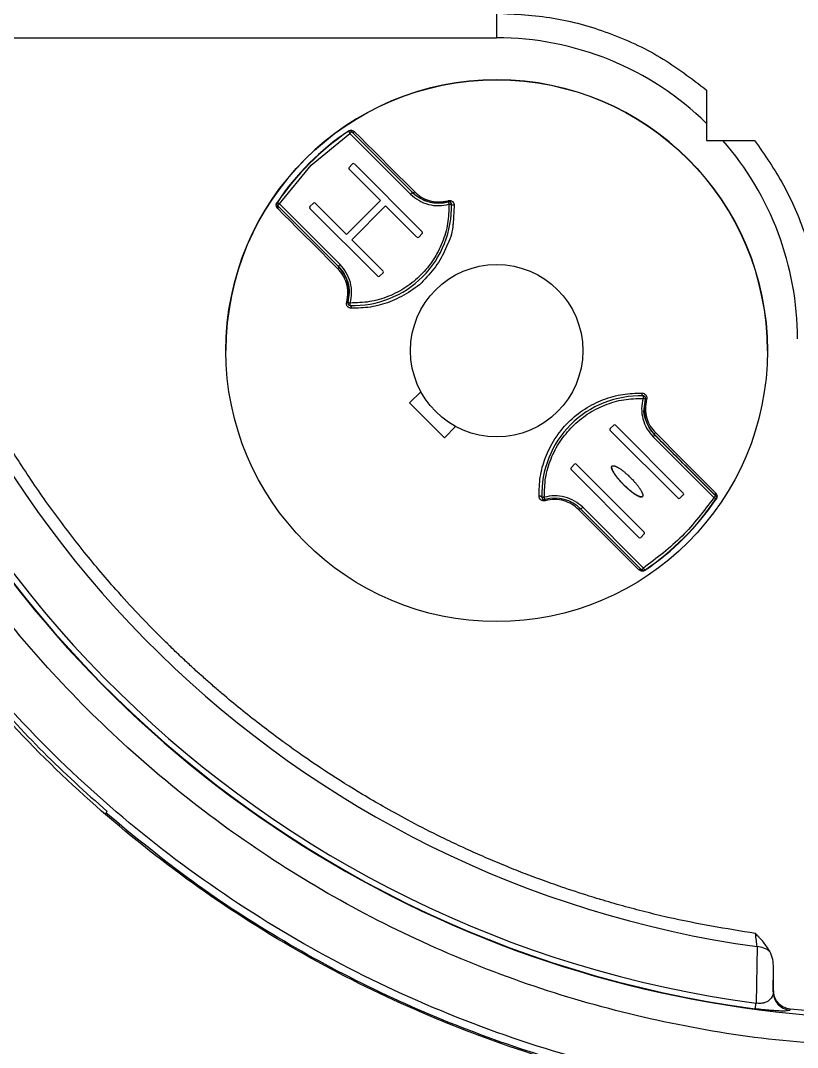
# Model space of a CAD drawing. Header units: millimetres. Extents: x 2379 to 4059, y 879 to 2067.
# Drawn here: x 2775.9 to 2839, y 1692 to 1775.4 of the extents above; entities that cross this region are included whole.
import ezdxf

# ---------------------------------------------------------------- set-up
doc = ezdxf.new("R2010")
doc.units = ezdxf.units.MM

msp = doc.modelspace()

# ---------------------------------------------------------------- linework, layer by layer
at = {"color": 7, "linetype": 'Continuous', "lineweight": 25}
for p, q in [((2814.539, 1776.001), (2814.539, 1774.001)), ((2764.048, 1774.001), (2814.539, 1774.001)), ((2831.621, 1769.75), (2831.621, 1765.664)), ((2799.502, 1763.647), (2802.64, 1766.236)), ((2802.528, 1766.402), (2802.515, 1766.422)), ((2802.528, 1766.402), (2802.528, 1766.402)), ((2802.64, 1766.236), (2807.573, 1761.304)), ((2802.782, 1766.378), (2807.714, 1761.445)), ((2802.782, 1766.378), (2802.782, 1766.378)), ((2831.621, 1765.664), (2835.521, 1765.664)), ((2796.913, 1760.509), (2799.502, 1763.647)), ((2802.577, 1763.47), (2802.86, 1763.753)), ((2805.123, 1760.783), (2802.577, 1763.329)), ((2802.577, 1763.329), (2802.577, 1763.329)), ((2805.123, 1760.783), (2802.577, 1763.329)), ((2803.002, 1763.753), (2808.517, 1758.238)), ((2802.365, 1758.026), (2805.123, 1760.783)), ((2805.123, 1760.783), (2805.123, 1760.783)), ((2807.714, 1761.445), (2807.714, 1761.445)), ((2796.775, 1760.132), (2796.676, 1760.31)), ((2796.713, 1760.509), (2796.713, 1760.509)), ((2796.747, 1760.621), (2796.727, 1760.634)), ((2796.747, 1760.621), (2796.747, 1760.621)), ((2801.704, 1755.435), (2796.771, 1760.367)), ((2801.845, 1755.576), (2796.913, 1760.509)), ((2799.395, 1760.289), (2799.678, 1760.571)), ((2804.911, 1754.632), (2799.395, 1760.147)), ((2799.395, 1760.147), (2799.395, 1760.147)), ((2804.911, 1754.632), (2799.395, 1760.147)), ((2799.82, 1760.571), (2802.365, 1758.026)), ((2805.547, 1760.359), (2802.79, 1757.601)), ((2805.547, 1760.359), (2802.79, 1757.601)), ((2808.093, 1757.814), (2805.547, 1760.359)), ((2805.547, 1760.359), (2805.547, 1760.359)), ((2808.093, 1757.814), (2805.547, 1760.359)), ((2810.896, 1760.245), (2810.896, 1760.245)), ((2811.12, 1760.399), (2811.02, 1758.888)), ((2802.79, 1757.601), (2805.335, 1755.056)), ((2802.79, 1757.601), (2802.79, 1757.601)), ((2808.093, 1757.814), (2808.093, 1757.814)), ((2808.517, 1758.096), (2808.234, 1757.814)), ((2808.517, 1758.096), (2808.234, 1757.814)), ((2808.234, 1757.814), (2808.234, 1757.814)), ((2808.517, 1758.096), (2808.517, 1758.096)), ((2805.335, 1754.914), (2805.052, 1754.632)), ((2805.335, 1754.914), (2805.052, 1754.632)), ((2805.335, 1754.914), (2805.335, 1754.914)), ((2804.911, 1754.632), (2804.911, 1754.632)), ((2805.052, 1754.632), (2805.052, 1754.632)), ((2802.581, 1753.31), (2802.473, 1752.51)), ((2802.466, 1752.457), (2802.466, 1752.457)), ((2802.66, 1752.257), (2802.666, 1752.457)), ((2792.563, 1748.609), (2792.563, 1748.609)), ((2836.563, 1748.562), (2836.563, 1748.562)), ((2807.492, 1744.343), (2808.405, 1745.257)), ((2808.405, 1745.257), (2808.405, 1745.257)), ((2826.466, 1744.915), (2826.46, 1744.715)), ((2807.492, 1744.343), (2810.32, 1741.515)), ((2826.545, 1743.861), (2826.653, 1744.662)), ((2826.66, 1744.715), (2826.66, 1744.715)), ((2811.234, 1742.428), (2810.32, 1741.515)), ((2810.32, 1741.515), (2811.234, 1742.428)), ((2811.234, 1742.428), (2811.234, 1742.428)), ((2823.791, 1742.257), (2824.074, 1742.54)), ((2824.215, 1742.54), (2829.73, 1737.025)), ((2810.32, 1741.515), (2810.32, 1741.515)), ((2829.306, 1736.6), (2823.791, 1742.116)), ((2823.791, 1742.116), (2823.791, 1742.116)), ((2829.306, 1736.6), (2823.791, 1742.116)), ((2827.281, 1741.596), (2832.213, 1736.663)), ((2827.422, 1741.737), (2832.355, 1736.804)), ((2827.422, 1741.737), (2827.422, 1741.737)), ((2820.609, 1739.075), (2820.892, 1739.358)), ((2821.033, 1739.358), (2826.548, 1733.843)), ((2826.124, 1733.418), (2820.609, 1738.934)), ((2820.609, 1738.934), (2820.609, 1738.934)), ((2826.124, 1733.418), (2820.609, 1738.934)), ((2818.23, 1736.927), (2818.23, 1736.927)), ((2829.306, 1736.6), (2829.306, 1736.6)), ((2829.73, 1736.883), (2829.448, 1736.6)), ((2829.73, 1736.883), (2829.448, 1736.6)), ((2829.448, 1736.6), (2829.448, 1736.6)), ((2829.73, 1736.883), (2829.73, 1736.883)), ((2832.351, 1737.04), (2832.457, 1736.849)), ((2832.355, 1736.805), (2832.355, 1736.804)), ((2832.399, 1736.538), (2832.379, 1736.551)), ((2832.413, 1736.663), (2832.413, 1736.663)), ((2826.344, 1730.794), (2821.412, 1735.727)), ((2826.486, 1730.935), (2821.553, 1735.868)), ((2826.124, 1733.418), (2826.124, 1733.418)), ((2826.548, 1733.701), (2826.266, 1733.418)), ((2826.548, 1733.701), (2826.266, 1733.418)), ((2826.266, 1733.418), (2826.266, 1733.418)), ((2826.548, 1733.701), (2826.548, 1733.701)), ((2826.287, 1730.699), (2826.109, 1730.798)), ((2826.598, 1730.77), (2826.611, 1730.75)), ((2782.921, 1711.154), (2782.809, 1711.043)), ((2835.716, 1700.188), (2835.635, 1695.601)), ((2837.031, 1696.51), (2837.063, 1698.475)), ((2837.063, 1696.605), (2837.063, 1698.475)), ((2838.412, 1695.112), (2838.38, 1695.02)), ((2840.855, 1694.898), (2838.412, 1695.112))]:
    msp.add_line(p, q, dxfattribs=at)
at = {"color": 7, "linetype": 'Continuous', "lineweight": 25, "flags": 128}
for points in [[(2802.528, 1766.402), (2802.53, 1766.399), (2802.537, 1766.389), (2802.547, 1766.374), (2802.561, 1766.353), (2802.578, 1766.328), (2802.597, 1766.3), (2802.618, 1766.269), (2802.64, 1766.236)], [(2802.782, 1766.378), (2802.779, 1766.375), (2802.771, 1766.367), (2802.758, 1766.354), (2802.74, 1766.336), (2802.719, 1766.315), (2802.694, 1766.29), (2802.668, 1766.264), (2802.64, 1766.236)], [(2803.017, 1766.374), (2803.499, 1765.892), (2804.022, 1765.369), (2804.583, 1764.808), (2805.181, 1764.21), (2805.815, 1763.576), (2806.482, 1762.909), (2807.181, 1762.21), (2807.91, 1761.481)], [(2807.714, 1761.445), (2807.73, 1761.433), (2807.75, 1761.426), (2807.773, 1761.424), (2807.799, 1761.426), (2807.826, 1761.433), (2807.854, 1761.445), (2807.882, 1761.461), (2807.91, 1761.481)], [(2807.714, 1761.445), (2807.711, 1761.442), (2807.703, 1761.434), (2807.69, 1761.421), (2807.673, 1761.404), (2807.651, 1761.382), (2807.627, 1761.358), (2807.6, 1761.331), (2807.573, 1761.304)], [(2810.639, 1760.676), (2810.64, 1760.672), (2810.643, 1760.661), (2810.648, 1760.643), (2810.654, 1760.62), (2810.663, 1760.59), (2810.672, 1760.557), (2810.682, 1760.521), (2810.692, 1760.483)], [(2796.747, 1760.621), (2796.75, 1760.619), (2796.759, 1760.612), (2796.775, 1760.602), (2796.795, 1760.588), (2796.82, 1760.571), (2796.849, 1760.552), (2796.88, 1760.531), (2796.913, 1760.509)], [(2796.771, 1760.367), (2796.774, 1760.37), (2796.782, 1760.378), (2796.795, 1760.391), (2796.813, 1760.409), (2796.834, 1760.43), (2796.858, 1760.455), (2796.885, 1760.481), (2796.913, 1760.509)], [(2801.668, 1755.239), (2800.939, 1755.968), (2800.24, 1756.667), (2799.573, 1757.334), (2798.939, 1757.968), (2798.341, 1758.566), (2797.78, 1759.127), (2797.257, 1759.649), (2796.775, 1760.132)], [(2810.692, 1760.483), (2810.731, 1760.484), (2810.769, 1760.486), (2810.803, 1760.487), (2810.834, 1760.487), (2810.858, 1760.488), (2810.877, 1760.489), (2810.888, 1760.489), (2810.892, 1760.489)], [(2811.12, 1760.399), (2811.078, 1760.397), (2811.036, 1760.4), (2810.997, 1760.407), (2810.962, 1760.418), (2810.933, 1760.432), (2810.911, 1760.449), (2810.897, 1760.469), (2810.892, 1760.489)], [(2801.704, 1755.435), (2801.716, 1755.419), (2801.723, 1755.399), (2801.725, 1755.376), (2801.723, 1755.35), (2801.716, 1755.323), (2801.704, 1755.295), (2801.688, 1755.266), (2801.668, 1755.239)], [(2801.704, 1755.435), (2801.706, 1755.437), (2801.714, 1755.445), (2801.728, 1755.459), (2801.745, 1755.476), (2801.767, 1755.498), (2801.791, 1755.522), (2801.818, 1755.549), (2801.845, 1755.576)], [(2802.473, 1752.51), (2802.477, 1752.509), (2802.488, 1752.506), (2802.505, 1752.501), (2802.529, 1752.494), (2802.558, 1752.486), (2802.592, 1752.477), (2802.628, 1752.467), (2802.666, 1752.457)], [(2802.66, 1752.257), (2802.68, 1752.252), (2802.699, 1752.238), (2802.717, 1752.216), (2802.731, 1752.187), (2802.742, 1752.152), (2802.749, 1752.113), (2802.752, 1752.071), (2802.75, 1752.029)], [(2826.466, 1744.915), (2826.446, 1744.92), (2826.426, 1744.934), (2826.409, 1744.956), (2826.395, 1744.985), (2826.384, 1745.02), (2826.377, 1745.059), (2826.374, 1745.101), (2826.376, 1745.143)], [(2810.32, 1741.515), (2809.967, 1741.868), (2809.614, 1742.221), (2809.26, 1742.575), (2808.906, 1742.929), (2808.552, 1743.283), (2808.198, 1743.637), (2807.845, 1743.99), (2807.492, 1744.343)], [(2826.653, 1744.662), (2826.649, 1744.663), (2826.638, 1744.666), (2826.621, 1744.671), (2826.597, 1744.677), (2826.567, 1744.685), (2826.534, 1744.695), (2826.498, 1744.705), (2826.46, 1744.715)], [(2827.422, 1741.737), (2827.419, 1741.734), (2827.411, 1741.726), (2827.398, 1741.713), (2827.381, 1741.696), (2827.359, 1741.674), (2827.335, 1741.65), (2827.308, 1741.623), (2827.281, 1741.596)], [(2827.422, 1741.737), (2827.41, 1741.753), (2827.403, 1741.773), (2827.401, 1741.796), (2827.403, 1741.822), (2827.41, 1741.849), (2827.422, 1741.877), (2827.438, 1741.905), (2827.458, 1741.933)], [(2827.458, 1741.933), (2828.187, 1741.204), (2828.886, 1740.505), (2829.553, 1739.838), (2830.187, 1739.204), (2830.785, 1738.606), (2831.346, 1738.045), (2831.869, 1737.522), (2832.351, 1737.04)], [(2818.234, 1736.683), (2818.229, 1736.703), (2818.215, 1736.722), (2818.193, 1736.74), (2818.164, 1736.754), (2818.129, 1736.765), (2818.09, 1736.772), (2818.048, 1736.775), (2818.006, 1736.773)], [(2818.234, 1736.683), (2818.238, 1736.683), (2818.249, 1736.683), (2818.267, 1736.684), (2818.292, 1736.684), (2818.323, 1736.685), (2818.357, 1736.686), (2818.395, 1736.687), (2818.434, 1736.689)], [(2818.487, 1736.496), (2818.486, 1736.5), (2818.483, 1736.51), (2818.478, 1736.528), (2818.471, 1736.552), (2818.463, 1736.581), (2818.454, 1736.615), (2818.444, 1736.651), (2818.434, 1736.689)], [(2832.355, 1736.804), (2832.352, 1736.802), (2832.344, 1736.794), (2832.331, 1736.781), (2832.313, 1736.763), (2832.292, 1736.742), (2832.267, 1736.717), (2832.241, 1736.691), (2832.213, 1736.663)], [(2832.213, 1736.663), (2832.246, 1736.641), (2832.277, 1736.62), (2832.305, 1736.601), (2832.331, 1736.584), (2832.351, 1736.57), (2832.366, 1736.56), (2832.376, 1736.553), (2832.379, 1736.551)], [(2821.412, 1735.727), (2821.396, 1735.739), (2821.376, 1735.746), (2821.353, 1735.748), (2821.327, 1735.746), (2821.3, 1735.739), (2821.272, 1735.727), (2821.243, 1735.71), (2821.216, 1735.691)], [(2826.109, 1730.798), (2825.626, 1731.28), (2825.104, 1731.803), (2824.543, 1732.364), (2823.945, 1732.962), (2823.311, 1733.596), (2822.644, 1734.263), (2821.945, 1734.962), (2821.216, 1735.691)], [(2821.412, 1735.727), (2821.414, 1735.729), (2821.423, 1735.737), (2821.436, 1735.751), (2821.453, 1735.768), (2821.475, 1735.79), (2821.499, 1735.814), (2821.526, 1735.841), (2821.553, 1735.868)], [(2826.344, 1730.794), (2826.347, 1730.797), (2826.355, 1730.805), (2826.368, 1730.818), (2826.386, 1730.835), (2826.407, 1730.857), (2826.432, 1730.881), (2826.458, 1730.908), (2826.486, 1730.935)], [(2826.598, 1730.77), (2826.596, 1730.773), (2826.589, 1730.782), (2826.579, 1730.798), (2826.565, 1730.818), (2826.548, 1730.843), (2826.529, 1730.872), (2826.508, 1730.903), (2826.486, 1730.935)], [(2837.063, 1696.605), (2837.045, 1696.552), (2837.031, 1696.51)], [(2835.574, 1695.139), (2835.576, 1695.153), (2835.579, 1695.181), (2835.585, 1695.221), (2835.592, 1695.274), (2835.6, 1695.339), (2835.61, 1695.416), (2835.622, 1695.503), (2835.635, 1695.601)]]:
    msp.add_lwpolyline(points, dxfattribs=at)
at = {"color": 7, "linetype": 'Continuous', "lineweight": 25}
for radius in [22, 7]:
    msp.add_circle((2814.563, 1748.586), radius, dxfattribs=at)
for centre, radius, start, end in [((2847.563, 1785.791), 91.48, 295.79271, 180), ((2847.563, 1785.791), 91.48, 180, 290.22656), ((2814.539, 1749.538), 24.464, 45.7131, 90), ((2847.563, 1785.791), 91.441, 188.79238, 262.46584), ((2847.563, 1785.791), 90.976, 188.79238, 262.46584), ((2847.563, 1785.791), 86.42, 189.2043, 262.12076), ((2814.563, 1748.586), 22, 359.93876, 179.93876), ((2814.563, 1748.586), 21.524, 124.039, 145.96101), ((2814.563, 1748.586), 21.5, 124.039, 145.96101), ((2814.563, 1748.586), 21.5, 124.039, 145.96101), ((2802.64, 1766.236), 0.2, 45, 124.039), ((2802.902, 1766.514), 0.182, 228.62275, 309.53632), ((2814.539, 1749.538), 24.464, 0, 41.23805), ((2802.648, 1763.4), 0.1, 135, 225), ((2802.648, 1763.4), 0.1, 179.93876, 225), ((2802.931, 1763.683), 0.1, 45, 135), ((2809.835, 1763.566), 3, 225, 285.53097), ((2809.958, 1760.569), 0.689, 8.91012, 16.87572), ((2810.692, 1760.483), 0.2, 45, 105.53097), ((2796.913, 1760.509), 0.2, 145.96101, 225), ((2796.634, 1760.247), 0.182, 320.52206, 40.08436), ((2799.466, 1760.218), 0.1, 135, 225), ((2799.466, 1760.218), 0.1, 179.93876, 225), ((2799.749, 1760.501), 0.1, 45, 135), ((2802.896, 1760.253), 8, 268.3094, 1.69061), ((2810.692, 1760.483), 0.2, 1.69061, 45), ((2808.446, 1758.167), 0.1, 315, 45), ((2808.446, 1758.167), 0.1, 315, 359.93876), ((2808.164, 1757.884), 0.1, 225, 315), ((2808.164, 1757.884), 0.1, 225, 315), ((2799.582, 1753.313), 3, 344.46904, 45), ((2805.264, 1754.985), 0.1, 315, 45), ((2805.264, 1754.985), 0.1, 315, 359.93876), ((2804.982, 1754.702), 0.1, 225, 315), ((2804.982, 1754.702), 0.1, 225, 315), ((2802.58, 1753.191), 0.689, 253.12457, 261.08826), ((2802.666, 1752.457), 0.2, 164.46904, 225), ((2802.666, 1752.457), 0.2, 225, 268.3094), ((2826.23, 1736.919), 8, 88.3094, 181.69061), ((2826.46, 1744.715), 0.2, 45, 88.3094), ((2826.46, 1744.715), 0.2, 344.46904, 45), ((2829.543, 1743.858), 3, 164.46904, 225), ((2826.546, 1743.982), 0.688, 73.124, 81.09101), ((2824.144, 1742.469), 0.1, 45, 135), ((2823.861, 1742.187), 0.1, 135, 225), ((2823.861, 1742.187), 0.1, 179.93876, 225), ((2820.679, 1739.005), 0.1, 135, 225), ((2820.679, 1739.005), 0.1, 179.93876, 225), ((2820.962, 1739.287), 0.1, 45, 135), ((2818.434, 1736.689), 0.2, 181.69061, 225), ((2818.434, 1736.689), 0.2, 225, 285.53097), ((2819.29, 1733.605), 3, 45, 105.53097), ((2819.167, 1736.602), 0.689, 188.91062, 196.87572), ((2814.563, 1748.586), 21.5, 304.039, 325.96101), ((2814.563, 1748.586), 21.524, 304.039, 325.96101), ((2829.377, 1736.671), 0.1, 225, 315), ((2829.377, 1736.671), 0.1, 225, 315), ((2829.66, 1736.954), 0.1, 315, 45), ((2829.66, 1736.954), 0.1, 315, 359.93876), ((2832.491, 1736.925), 0.182, 140.46383, 221.37738), ((2832.213, 1736.663), 0.2, 325.96101, 45), ((2826.195, 1733.489), 0.1, 225, 315), ((2826.195, 1733.489), 0.1, 225, 315), ((2826.478, 1733.772), 0.1, 315, 45), ((2826.478, 1733.772), 0.1, 315, 359.93876), ((2826.224, 1730.657), 0.182, 49.91552, 129.47781), ((2826.486, 1730.935), 0.2, 225, 304.039), ((2835.633, 1698.418), 1.772, 50.3646, 87.29391), ((2838.531, 1696.513), 1.5, 180.08872, 264.21159)]:
    msp.add_arc(centre, radius, start, end, dxfattribs=at)
for points in [[(2847.563, 1692.052), (2844.496, 1692.139), (2838.36, 1692.313), (2829.246, 1693.716), (2820.308, 1695.941), (2811.633, 1699.049), (2803.303, 1702.987), (2795.4, 1707.724), (2787.999, 1713.213), (2781.172, 1719.401), (2774.985, 1726.228), (2769.496, 1733.629), (2764.759, 1741.532), (2760.82, 1749.861), (2757.712, 1758.537), (2755.487, 1767.475), (2754.084, 1776.589), (2753.91, 1782.724), (2753.823, 1785.792)], [(2814.539, 1776.001), (2816.087, 1775.924), (2819.182, 1775.768), (2823.674, 1774.5), (2827.923, 1772.569), (2830.388, 1770.69), (2831.621, 1769.75)], [(2836.774, 1688.118), (2833.122, 1688.642), (2825.819, 1689.691), (2815.176, 1692.81), (2804.933, 1697.018), (2795.232, 1702.373), (2786.193, 1708.778), (2777.931, 1716.159), (2770.55, 1724.422), (2764.145, 1733.461), (2758.79, 1743.161), (2754.582, 1753.404), (2751.462, 1764.048), (2750.414, 1771.351), (2749.89, 1775.003)], [(2830.231, 1688.321), (2826.937, 1689.007), (2820.349, 1690.38), (2810.796, 1693.701), (2801.613, 1697.905), (2792.91, 1703.04), (2784.773, 1709.03), (2777.289, 1715.817), (2770.533, 1723.331), (2764.579, 1731.493), (2759.48, 1740.218), (2755.316, 1749.419), (2752.036, 1758.985), (2750.691, 1765.58), (2750.019, 1768.877)], [(2807.714, 1761.445), (2806.75, 1762.41), (2804.821, 1764.338), (2803.461, 1765.698), (2802.782, 1766.378)], [(2835.521, 1765.664), (2836.348, 1764.476), (2838.002, 1762.101), (2839.692, 1758.087), (2840.799, 1753.874), (2840.934, 1750.983), (2841.002, 1749.538)], [(2832.355, 1736.805), (2831.675, 1737.484), (2830.315, 1738.844), (2828.387, 1740.773), (2827.422, 1741.737)], [(2832.213, 1736.663), (2831.396, 1735.571), (2829.762, 1733.387), (2827.578, 1731.753), (2826.486, 1730.935)], [(2772.926, 1721.149), (2774.502, 1719.394), (2777.655, 1715.883), (2781.165, 1712.731), (2782.921, 1711.154)], [(2830.535, 1688.372), (2827.622, 1688.96), (2821.794, 1690.136), (2813.3, 1692.889), (2805.071, 1696.336), (2797.2, 1700.536), (2789.699, 1705.381), (2785.106, 1709.156), (2782.809, 1711.043)]]:
    msp.add_open_spline(points, degree=3, dxfattribs=at)
for points, knots in [([(2835.589, 1701.248), (2833.21, 1701.638), (2830.518, 1702.08), (2827.558, 1702.779), (2826.639, 1703.005), (2825.722, 1703.243), (2824.808, 1703.49), (2823.896, 1703.748), (2823.258, 1703.936), (2822.653, 1704.118), (2821.604, 1704.44), (2820.022, 1704.959), (2818.241, 1705.591), (2816.695, 1706.173), (2815.452, 1706.669), (2814.421, 1707.097), (2813.63, 1707.435), (2812.842, 1707.781), (2812.057, 1708.135), (2811.276, 1708.497), (2810.731, 1708.756), (2810.212, 1709.006), (2809.147, 1709.527), (2807.448, 1710.4), (2805.438, 1711.508), (2803.243, 1712.79), (2801.009, 1714.19), (2798.938, 1715.592), (2797.695, 1716.477), (2796.633, 1717.252), (2795.469, 1718.127), (2793.946, 1719.328), (2792.679, 1720.373), (2791.667, 1721.24), (2790.897, 1721.914), (2790.137, 1722.597), (2789.384, 1723.289), (2788.64, 1723.991), (2788.126, 1724.486), (2787.673, 1724.93), (2786.205, 1726.379), (2783.835, 1728.893), (2780.846, 1732.443), (2778.241, 1735.875), (2775.92, 1739.277), (2773.663, 1742.943), (2770.877, 1748.023), (2767.823, 1754.867), (2765.021, 1763.203), (2763.892, 1768.946), (2763.328, 1771.817)], [0, 0, 0, 0, 0.066905, 0.07567, 0.084434, 0.093199, 0.101963, 0.110727, 0.119491, 0.120425, 0.128278, 0.149963, 0.166623, 0.180753, 0.195817, 0.203781, 0.211745, 0.219709, 0.227673, 0.235637, 0.243601, 0.24445, 0.251616, 0.276532, 0.297465, 0.315335, 0.34708, 0.370638, 0.384759, 0.389435, 0.407138, 0.425205, 0.443272, 0.452736, 0.4622, 0.471663, 0.481127, 0.490591, 0.500054, 0.500928, 0.50821, 0.557321, 0.596775, 0.636995, 0.676885, 0.711064, 0.756485, 0.837657, 0.918828, 1, 1, 1, 1]), ([(2802.515, 1766.422), (2802.528, 1766.431), (2802.555, 1766.447), (2802.615, 1766.474), (2802.715, 1766.496), (2802.877, 1766.482), (2802.961, 1766.417), (2803.017, 1766.374)], [0, 0, 0, 0, 0.057749, 0.117154, 0.251526, 0.501174, 1, 1, 1, 1]), ([(2802.782, 1766.378), (2802.757, 1766.397), (2802.719, 1766.428), (2802.644, 1766.44), (2802.589, 1766.432), (2802.555, 1766.418), (2802.539, 1766.409), (2802.532, 1766.404), (2802.528, 1766.402)], [0, 0, 0, 0, 0.500032, 0.773163, 0.911126, 0.959646, 0.980448, 1, 1, 1, 1]), ([(2807.91, 1761.481), (2808.076, 1761.335), (2808.41, 1761.043), (2809.071, 1760.756), (2809.83, 1760.621), (2810.355, 1760.72), (2810.617, 1760.769)], [0, 0, 0, 0, 0.24976, 0.500155, 0.750188, 1, 1, 1, 1]), ([(2807.573, 1761.304), (2807.783, 1761.123), (2808.212, 1760.754), (2809.013, 1760.439), (2809.865, 1760.319), (2810.42, 1760.429), (2810.692, 1760.483)], [0, 0, 0, 0, 0.245589, 0.5, 0.754411, 1, 1, 1, 1]), ([(2810.639, 1760.676), (2810.366, 1760.624), (2809.805, 1760.516), (2809.002, 1760.653), (2808.275, 1760.959), (2807.908, 1761.277), (2807.714, 1761.445)], [0, 0, 0, 0, 0.2426639, 0.4999333, 0.7349896, 1, 1, 1, 1]), ([(2810.617, 1760.769), (2810.649, 1760.776), (2810.714, 1760.789), (2810.81, 1760.778), (2810.898, 1760.748), (2810.999, 1760.683), (2811.094, 1760.568), (2811.112, 1760.455), (2811.12, 1760.399)], [0, 0, 0, 0, 0.123692, 0.250213, 0.373441, 0.501044, 0.749966, 1, 1, 1, 1]), ([(2810.892, 1760.489), (2810.892, 1760.498), (2810.89, 1760.525), (2810.874, 1760.575), (2810.839, 1760.625), (2810.787, 1760.662), (2810.738, 1760.68), (2810.687, 1760.686), (2810.654, 1760.679), (2810.639, 1760.676)], [0, 0, 0, 0, 0.085805, 0.25106, 0.500516, 0.655876, 0.788505, 0.901538, 1, 1, 1, 1]), ([(2796.676, 1760.31), (2796.674, 1760.314), (2796.653, 1760.349), (2796.654, 1760.435), (2796.675, 1760.533), (2796.701, 1760.594), (2796.718, 1760.621), (2796.727, 1760.634)], [0, 0, 0, 0, 0.064166, 0.529622, 0.780974, 0.892035, 1, 1, 1, 1]), ([(2810.692, 1760.483), (2810.677, 1759.958), (2810.646, 1758.898), (2810.193, 1757.354), (2809.456, 1755.933), (2808.448, 1754.701), (2807.216, 1753.693), (2805.794, 1752.956), (2804.251, 1752.502), (2803.19, 1752.472), (2802.666, 1752.457)], [0, 0, 0, 0, 0.123694, 0.25, 0.376306, 0.5, 0.623694, 0.75, 0.876306, 1, 1, 1, 1]), ([(2811.02, 1758.888), (2811.019, 1758.873), (2810.984, 1758.343), (2810.845, 1757.768), (2810.587, 1757.257), (2810.584, 1757.251)], [0, 0, 0, 0, 0.026888, 0.987039, 1, 1, 1, 1]), ([(2810.584, 1757.251), (2810.359, 1756.738), (2809.91, 1755.717), (2809.142, 1754.858), (2808.76, 1754.429)], [0, 0, 0, 0, 0.5014689, 1, 1, 1, 1]), ([(2802.38, 1752.531), (2802.429, 1752.794), (2802.528, 1753.319), (2802.393, 1754.078), (2802.106, 1754.739), (2801.813, 1755.072), (2801.668, 1755.239)], [0, 0, 0, 0, 0.2498124, 0.4998445, 0.7502398, 1, 1, 1, 1]), ([(2801.704, 1755.435), (2801.873, 1755.241), (2802.194, 1754.874), (2802.482, 1754.146), (2802.621, 1753.607), (2802.581, 1753.315), (2802.581, 1753.31)], [0, 0, 0, 0, 0.348132, 0.656893, 0.994853, 1, 1, 1, 1]), ([(2802.666, 1752.457), (2802.72, 1752.729), (2802.83, 1753.283), (2802.71, 1754.136), (2802.395, 1754.937), (2802.026, 1755.366), (2801.845, 1755.576)], [0, 0, 0, 0, 0.245589, 0.5, 0.754411, 1, 1, 1, 1]), ([(2808.76, 1754.429), (2808.754, 1754.423), (2808.387, 1753.966), (2807.401, 1753.283), (2805.899, 1752.497), (2804.294, 1752.067), (2803.266, 1752.041), (2802.75, 1752.029)], [0, 0, 0, 0, 0.0036459, 0.252446, 0.5014447, 0.7503042, 1, 1, 1, 1]), ([(2802.75, 1752.029), (2802.694, 1752.037), (2802.581, 1752.054), (2802.466, 1752.15), (2802.402, 1752.25), (2802.371, 1752.339), (2802.36, 1752.435), (2802.373, 1752.499), (2802.38, 1752.531)], [0, 0, 0, 0, 0.2496018, 0.4982962, 0.6255893, 0.7486287, 0.8757219, 1, 1, 1, 1]), ([(2818.006, 1736.773), (2818.018, 1737.288), (2818.042, 1738.317), (2818.478, 1739.913), (2819.24, 1741.442), (2820.339, 1742.807), (2821.703, 1743.907), (2823.233, 1744.67), (2824.83, 1745.106), (2825.86, 1745.131), (2826.376, 1745.143)], [0, 0, 0, 0, 0.125198, 0.2499957, 0.3751716, 0.4997698, 0.6246825, 0.749695, 0.8746376, 1, 1, 1, 1]), ([(2826.376, 1745.143), (2826.432, 1745.135), (2826.545, 1745.117), (2826.659, 1745.022), (2826.724, 1744.922), (2826.755, 1744.833), (2826.766, 1744.737), (2826.753, 1744.672), (2826.746, 1744.64)], [0, 0, 0, 0, 0.249602, 0.498296, 0.625589, 0.748629, 0.875722, 1, 1, 1, 1]), ([(2826.653, 1744.662), (2826.656, 1744.677), (2826.663, 1744.71), (2826.657, 1744.761), (2826.639, 1744.81), (2826.602, 1744.862), (2826.552, 1744.897), (2826.502, 1744.913), (2826.475, 1744.915), (2826.466, 1744.915)], [0, 0, 0, 0, 0.0985259, 0.2116632, 0.3444444, 0.5000064, 0.7493767, 0.9135439, 1, 1, 1, 1]), ([(2820.715, 1742.434), (2821.107, 1742.783), (2821.9, 1743.489), (2823.334, 1744.213), (2824.874, 1744.67), (2825.935, 1744.7), (2826.46, 1744.715)], [0, 0, 0, 0, 0.247388, 0.5, 0.752612, 1, 1, 1, 1]), ([(2826.46, 1744.715), (2826.406, 1744.443), (2826.296, 1743.888), (2826.416, 1743.036), (2826.731, 1742.235), (2827.1, 1741.806), (2827.281, 1741.596)], [0, 0, 0, 0, 0.245589, 0.5, 0.754411, 1, 1, 1, 1]), ([(2826.746, 1744.64), (2826.697, 1744.378), (2826.598, 1743.853), (2826.733, 1743.094), (2827.02, 1742.433), (2827.312, 1742.099), (2827.458, 1741.933)], [0, 0, 0, 0, 0.249812, 0.499845, 0.75024, 1, 1, 1, 1]), ([(2827.422, 1741.737), (2827.252, 1741.931), (2826.932, 1742.297), (2826.644, 1743.026), (2826.505, 1743.565), (2826.545, 1743.857), (2826.545, 1743.861)], [0, 0, 0, 0, 0.348132, 0.656893, 0.994853, 1, 1, 1, 1]), ([(2818.434, 1736.689), (2818.449, 1737.214), (2818.479, 1738.275), (2818.936, 1739.815), (2819.66, 1741.249), (2820.366, 1742.042), (2820.715, 1742.434)], [0, 0, 0, 0, 0.247388, 0.5, 0.752612, 1, 1, 1, 1]), ([(2826.407, 1736.742), (2826.398, 1736.735), (2826.377, 1736.718), (2826.325, 1736.707), (2826.268, 1736.712), (2826.213, 1736.725), (2826.17, 1736.738), (2826.128, 1736.754), (2826.086, 1736.772), (2826.045, 1736.791), (2826.005, 1736.812), (2825.952, 1736.84), (2825.899, 1736.87), (2825.835, 1736.91), (2825.785, 1736.943), (2825.722, 1736.985), (2825.66, 1737.028), (2825.587, 1737.082), (2825.516, 1737.137), (2825.445, 1737.193), (2825.375, 1737.25), (2825.305, 1737.308), (2825.237, 1737.368), (2825.169, 1737.428), (2825.08, 1737.509), (2824.993, 1737.592), (2824.907, 1737.676), (2824.843, 1737.741), (2824.78, 1737.805), (2824.697, 1737.893), (2824.615, 1737.982), (2824.535, 1738.072), (2824.477, 1738.141), (2824.419, 1738.211), (2824.362, 1738.281), (2824.306, 1738.352), (2824.252, 1738.425), (2824.199, 1738.498), (2824.156, 1738.56), (2824.114, 1738.623), (2824.082, 1738.674), (2824.051, 1738.726), (2824.021, 1738.778), (2823.993, 1738.831), (2823.967, 1738.886), (2823.952, 1738.92), (2823.938, 1738.955), (2823.927, 1738.984), (2823.916, 1739.02), (2823.903, 1739.071), (2823.897, 1739.13), (2823.908, 1739.186), (2823.924, 1739.207), (2823.932, 1739.217)], [0, 0, 0, 0, 0.009206, 0.021042, 0.042226, 0.054406, 0.066579, 0.07875, 0.090919, 0.103087, 0.115254, 0.127421, 0.151759, 0.163926, 0.188261, 0.200427, 0.224762, 0.249095, 0.273429, 0.297762, 0.322096, 0.346429, 0.370762, 0.395095, 0.419428, 0.468097, 0.49243, 0.516763, 0.541096, 0.565429, 0.614098, 0.638431, 0.662764, 0.687097, 0.711431, 0.735764, 0.760098, 0.784431, 0.808766, 0.820932, 0.845267, 0.857434, 0.869601, 0.89394, 0.906108, 0.918276, 0.92436, 0.93653, 0.942614, 0.954789, 0.979347, 0.989891, 1, 1, 1, 1]), ([(2823.903, 1739.12), (2823.903, 1739.102), (2823.903, 1739.07), (2823.915, 1739.023), (2823.928, 1738.98), (2823.944, 1738.937), (2823.962, 1738.896), (2823.981, 1738.855), (2824.002, 1738.814), (2824.03, 1738.761), (2824.061, 1738.709), (2824.1, 1738.645), (2824.129, 1738.601), (2824.158, 1738.557), (2824.18, 1738.526), (2824.206, 1738.489), (2824.228, 1738.458), (2824.25, 1738.428), (2824.272, 1738.397), (2824.299, 1738.361), (2824.327, 1738.325), (2824.355, 1738.29), (2824.383, 1738.254), (2824.412, 1738.219), (2824.44, 1738.184), (2824.469, 1738.15), (2824.499, 1738.115), (2824.538, 1738.07), (2824.578, 1738.024), (2824.618, 1737.979), (2824.648, 1737.946), (2824.679, 1737.912), (2824.72, 1737.868), (2824.762, 1737.824), (2824.803, 1737.781), (2824.835, 1737.749), (2824.867, 1737.716), (2824.909, 1737.674), (2824.952, 1737.631), (2824.996, 1737.59), (2825.028, 1737.558), (2825.061, 1737.527), (2825.094, 1737.496), (2825.139, 1737.456), (2825.184, 1737.415), (2825.229, 1737.375), (2825.263, 1737.345), (2825.297, 1737.316), (2825.331, 1737.286), (2825.366, 1737.257), (2825.401, 1737.229), (2825.436, 1737.2), (2825.471, 1737.172), (2825.507, 1737.144), (2825.543, 1737.116), (2825.579, 1737.089), (2825.615, 1737.062), (2825.651, 1737.035), (2825.688, 1737.009), (2825.725, 1736.983), (2825.763, 1736.957), (2825.813, 1736.924), (2825.864, 1736.892), (2825.916, 1736.861), (2825.968, 1736.831), (2826.021, 1736.803), (2826.076, 1736.777), (2826.11, 1736.761), (2826.145, 1736.747), (2826.174, 1736.737), (2826.21, 1736.726), (2826.261, 1736.713), (2826.32, 1736.706), (2826.376, 1736.718), (2826.397, 1736.734), (2826.407, 1736.742)], [0, 0, 0, 0, 0.014584, 0.027115, 0.03964, 0.052161, 0.064681, 0.0772, 0.089719, 0.102237, 0.127277, 0.139795, 0.164832, 0.171091, 0.183609, 0.196126, 0.208644, 0.214902, 0.22742, 0.239937, 0.252455, 0.264972, 0.27749, 0.290007, 0.302525, 0.315042, 0.327559, 0.340077, 0.365112, 0.377629, 0.390147, 0.402664, 0.415182, 0.440217, 0.452734, 0.465252, 0.477769, 0.490286, 0.515321, 0.527839, 0.540356, 0.552874, 0.565391, 0.577908, 0.602944, 0.615461, 0.627978, 0.640496, 0.653013, 0.665531, 0.678048, 0.690566, 0.703083, 0.7156, 0.728118, 0.740635, 0.753153, 0.76567, 0.778188, 0.790705, 0.803223, 0.815741, 0.840778, 0.853296, 0.865814, 0.890855, 0.903374, 0.915893, 0.922153, 0.934674, 0.940933, 0.95346, 0.978726, 0.989579, 1, 1, 1, 1]), ([(2823.932, 1739.217), (2823.941, 1739.224), (2823.962, 1739.24), (2824.015, 1739.251), (2824.071, 1739.247), (2824.126, 1739.234), (2824.169, 1739.22), (2824.211, 1739.204), (2824.253, 1739.187), (2824.294, 1739.167), (2824.334, 1739.147), (2824.388, 1739.118), (2824.44, 1739.088), (2824.504, 1739.049), (2824.555, 1739.016), (2824.617, 1738.974), (2824.679, 1738.93), (2824.752, 1738.877), (2824.824, 1738.822), (2824.894, 1738.766), (2824.965, 1738.708), (2825.034, 1738.65), (2825.102, 1738.591), (2825.17, 1738.531), (2825.259, 1738.45), (2825.346, 1738.367), (2825.433, 1738.282), (2825.496, 1738.218), (2825.559, 1738.153), (2825.642, 1738.066), (2825.724, 1737.977), (2825.804, 1737.886), (2825.863, 1737.817), (2825.92, 1737.748), (2825.977, 1737.678), (2826.033, 1737.606), (2826.087, 1737.534), (2826.14, 1737.461), (2826.183, 1737.399), (2826.225, 1737.336), (2826.257, 1737.285), (2826.288, 1737.233), (2826.318, 1737.181), (2826.346, 1737.127), (2826.372, 1737.073), (2826.387, 1737.038), (2826.401, 1737.003), (2826.412, 1736.975), (2826.423, 1736.939), (2826.436, 1736.888), (2826.442, 1736.829), (2826.431, 1736.772), (2826.415, 1736.752), (2826.407, 1736.742)], [0, 0, 0, 0, 0.009206, 0.021042, 0.042226, 0.054406, 0.066579, 0.07875, 0.090919, 0.103087, 0.115254, 0.127421, 0.151759, 0.163926, 0.188261, 0.200427, 0.224762, 0.249095, 0.273429, 0.297762, 0.322096, 0.346429, 0.370762, 0.395095, 0.419428, 0.468097, 0.49243, 0.516763, 0.541096, 0.565429, 0.614098, 0.638431, 0.662764, 0.687097, 0.711431, 0.735764, 0.760098, 0.784431, 0.808766, 0.820932, 0.845267, 0.857434, 0.869601, 0.89394, 0.906108, 0.918276, 0.92436, 0.93653, 0.942614, 0.954789, 0.979347, 0.989891, 1, 1, 1, 1]), ([(2818.508, 1736.403), (2818.477, 1736.396), (2818.412, 1736.383), (2818.316, 1736.394), (2818.228, 1736.424), (2818.127, 1736.489), (2818.032, 1736.604), (2818.014, 1736.717), (2818.006, 1736.773)], [0, 0, 0, 0, 0.123692, 0.250213, 0.373441, 0.501044, 0.749966, 1, 1, 1, 1]), ([(2821.553, 1735.868), (2821.343, 1736.049), (2820.914, 1736.418), (2820.113, 1736.733), (2819.26, 1736.853), (2818.706, 1736.743), (2818.434, 1736.689)], [0, 0, 0, 0, 0.245589, 0.5, 0.754411, 1, 1, 1, 1]), ([(2821.216, 1735.691), (2821.049, 1735.836), (2820.716, 1736.129), (2820.055, 1736.416), (2819.296, 1736.551), (2818.771, 1736.452), (2818.508, 1736.403)], [0, 0, 0, 0, 0.2497602, 0.5001555, 0.7501876, 1, 1, 1, 1]), ([(2832.457, 1736.849), (2832.464, 1736.806), (2832.474, 1736.739), (2832.451, 1736.638), (2832.425, 1736.578), (2832.408, 1736.551), (2832.399, 1736.538)], [0, 0, 0, 0, 0.49737, 0.765957, 0.884632, 1, 1, 1, 1]), ([(2826.611, 1730.75), (2826.598, 1730.741), (2826.571, 1730.724), (2826.511, 1730.698), (2826.413, 1730.678), (2826.327, 1730.676), (2826.291, 1730.697), (2826.287, 1730.699)], [0, 0, 0, 0, 0.107574, 0.218232, 0.46854, 0.933582, 1, 1, 1, 1]), ([(2835.716, 1700.188), (2835.7, 1700.345), (2835.667, 1700.66), (2835.615, 1701.051), (2835.589, 1701.248)], [0, 0, 0, 0, 0.498002, 1, 1, 1, 1]), ([(2836.763, 1699.782), (2836.596, 1700.049), (2836.346, 1700.449), (2835.974, 1700.853), (2835.774, 1701.06), (2835.669, 1701.167), (2835.614, 1701.223), (2835.597, 1701.24), (2835.591, 1701.246), (2835.589, 1701.248)], [0, 0, 0, 0, 0.4993103, 0.7495576, 0.8718956, 0.9598674, 0.9876457, 0.9957508, 1, 1, 1, 1]), ([(2837.063, 1698.475), (2837.052, 1698.702), (2837.029, 1699.156), (2836.852, 1699.574), (2836.763, 1699.782)], [0, 0, 0, 0, 0.501105, 1, 1, 1, 1]), ([(2837.031, 1696.51), (2837.028, 1696.47), (2837.01, 1696.252), (2836.872, 1695.946), (2836.562, 1695.711), (2836.383, 1695.646), (2836.375, 1695.643), (2836.347, 1695.633), (2836.244, 1695.602), (2836.076, 1695.572), (2835.837, 1695.57), (2835.702, 1695.591), (2835.635, 1695.601)], [0, 0, 0, 0, 0.0938433, 0.4997809, 0.7491368, 0.7495324, 0.7524039, 0.7601218, 0.7883567, 0.8879299, 0.9439491, 1, 1, 1, 1]), ([(2838.412, 1695.112), (2838.233, 1695.149), (2837.872, 1695.225), (2837.447, 1695.559), (2837.204, 1695.933), (2837.085, 1696.284), (2837.071, 1696.494), (2837.063, 1696.605)], [0, 0, 0, 0, 0.246443, 0.49945, 0.712469, 0.849556, 1, 1, 1, 1]), ([(2838.38, 1695.02), (2838.345, 1694.999), (2838.278, 1694.959), (2837.839, 1694.949), (2837.332, 1694.968), (2836.83, 1695.002), (2836.238, 1695.056), (2835.793, 1695.112), (2835.574, 1695.139)], [0, 0, 0, 0, 0.259348, 0.499082, 0.628512, 0.7489, 0.876507, 1, 1, 1, 1])]:
    msp.add_open_spline(points, degree=3, knots=knots, dxfattribs=at)

doc.saveas('drawing.dxf')
